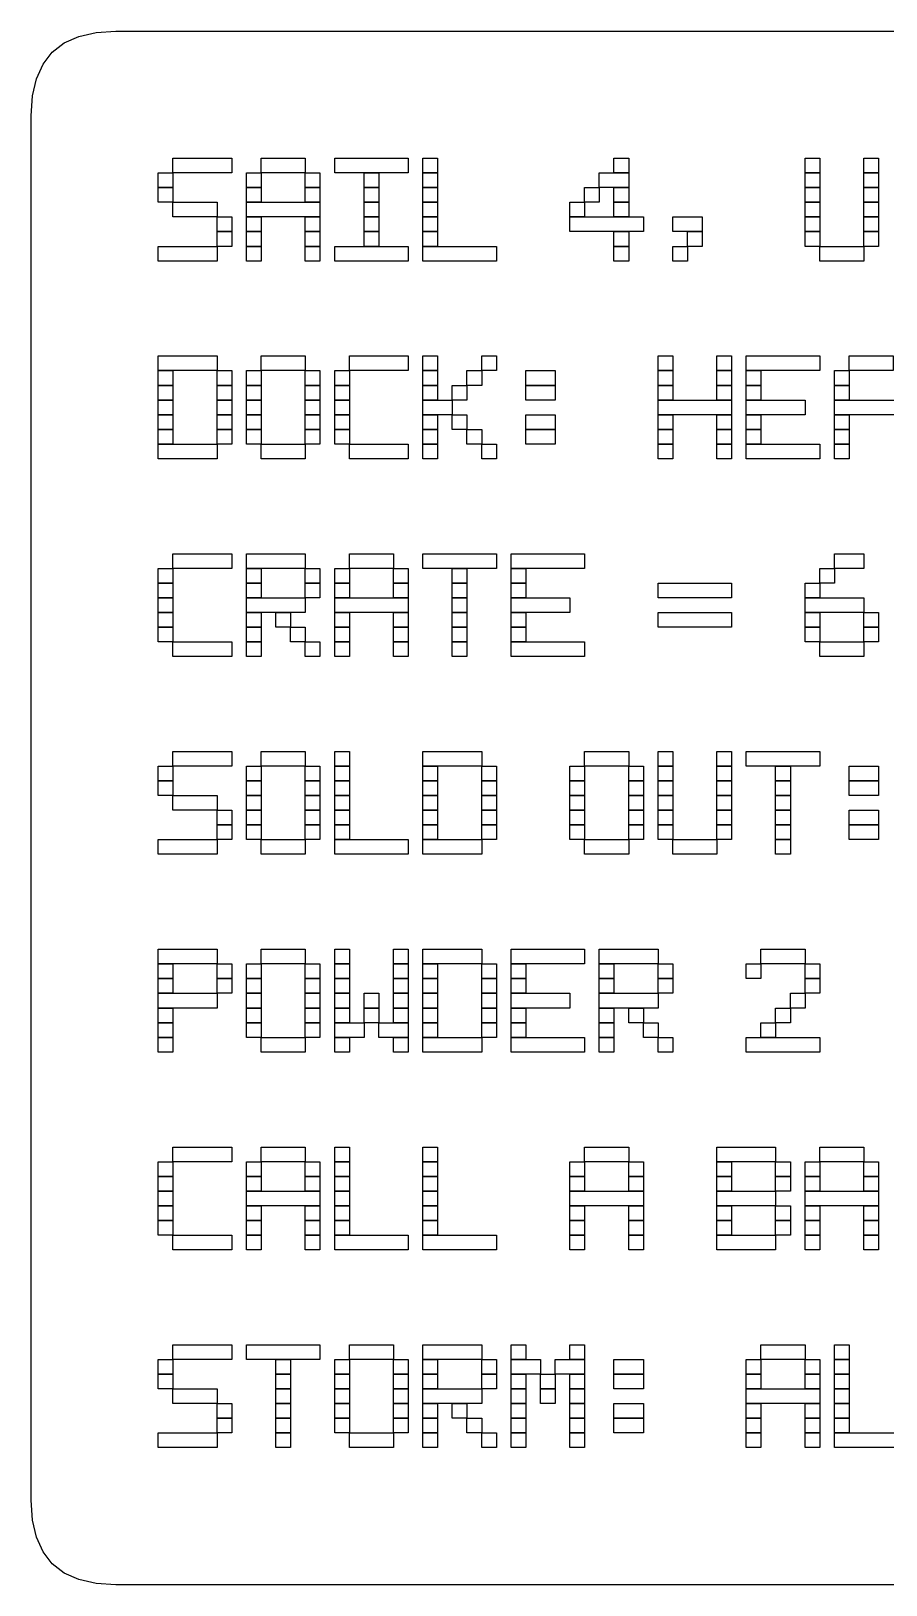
# Model space of a CAD drawing. Extents: x 4 to 296, y 4 to 580.
# Drawn here: x 65.8 to 96.1, y 4 to 59 of the extents above; entities that cross this region are included whole.
import ezdxf

# ---------------------------------------------------------------- set-up
doc = ezdxf.new("R2010")
doc.units = 0
doc.layers.add('CUT', color=1, linetype='CONTINUOUS')
doc.layers.add('RASTER', color=7, linetype='CONTINUOUS')

msp = doc.modelspace()

# ---------------------------------------------------------------- linework, layer by layer
at = {"layer": 'CUT'}
msp.add_lwpolyline([(142.04, 4), (68.84, 4), (68.137, 4.047), (67.528, 4.188), (67.012, 4.422), (66.59, 4.75), (66.262, 5.172), (66.028, 5.688), (65.887, 6.297), (65.84, 7), (65.84, 56), (65.887, 56.703), (66.028, 57.313), (66.262, 57.828), (66.59, 58.25), (67.012, 58.578), (67.528, 58.813), (68.137, 58.953), (68.84, 59), (142.04, 59)], dxfattribs=at)
at = {"layer": 'RASTER'}
for points in [[(70.86, 54.5), (72.94, 54.5), (72.94, 53.98), (70.86, 53.98)], [(73.98, 54.5), (75.54, 54.5), (75.54, 53.98), (73.98, 53.98)], [(76.58, 54.5), (79.18, 54.5), (79.18, 53.98), (76.58, 53.98)], [(79.7, 54.5), (80.22, 54.5), (80.22, 53.98), (79.7, 53.98)], [(86.46, 54.5), (86.98, 54.5), (86.98, 53.98), (86.46, 53.98)], [(93.22, 54.5), (93.74, 54.5), (93.74, 53.98), (93.22, 53.98)], [(95.3, 54.5), (95.82, 54.5), (95.82, 53.98), (95.3, 53.98)], [(70.34, 53.98), (70.86, 53.98), (70.86, 53.46), (70.34, 53.46)], [(73.46, 53.98), (73.98, 53.98), (73.98, 53.46), (73.46, 53.46)], [(75.54, 53.98), (76.06, 53.98), (76.06, 53.46), (75.54, 53.46)], [(77.62, 53.98), (78.14, 53.98), (78.14, 53.46), (77.62, 53.46)], [(79.7, 53.98), (80.22, 53.98), (80.22, 53.46), (79.7, 53.46)], [(85.94, 53.98), (86.98, 53.98), (86.98, 53.46), (85.94, 53.46)], [(93.22, 53.98), (93.74, 53.98), (93.74, 53.46), (93.22, 53.46)], [(95.3, 53.98), (95.82, 53.98), (95.82, 53.46), (95.3, 53.46)], [(70.34, 53.46), (70.86, 53.46), (70.86, 52.94), (70.34, 52.94)], [(73.46, 53.46), (73.98, 53.46), (73.98, 52.94), (73.46, 52.94)], [(75.54, 53.46), (76.06, 53.46), (76.06, 52.94), (75.54, 52.94)], [(77.62, 53.46), (78.14, 53.46), (78.14, 52.94), (77.62, 52.94)], [(79.7, 53.46), (80.22, 53.46), (80.22, 52.94), (79.7, 52.94)], [(85.42, 53.46), (85.94, 53.46), (85.94, 52.94), (85.42, 52.94)], [(86.46, 53.46), (86.98, 53.46), (86.98, 52.94), (86.46, 52.94)], [(93.22, 53.46), (93.74, 53.46), (93.74, 52.94), (93.22, 52.94)], [(95.3, 53.46), (95.82, 53.46), (95.82, 52.94), (95.3, 52.94)], [(70.86, 52.94), (72.42, 52.94), (72.42, 52.42), (70.86, 52.42)], [(73.46, 52.94), (76.06, 52.94), (76.06, 52.42), (73.46, 52.42)], [(77.62, 52.94), (78.14, 52.94), (78.14, 52.42), (77.62, 52.42)], [(79.7, 52.94), (80.22, 52.94), (80.22, 52.42), (79.7, 52.42)], [(84.9, 52.94), (85.42, 52.94), (85.42, 52.42), (84.9, 52.42)], [(86.46, 52.94), (86.98, 52.94), (86.98, 52.42), (86.46, 52.42)], [(93.22, 52.94), (93.74, 52.94), (93.74, 52.42), (93.22, 52.42)], [(95.3, 52.94), (95.82, 52.94), (95.82, 52.42), (95.3, 52.42)], [(72.42, 52.42), (72.94, 52.42), (72.94, 51.9), (72.42, 51.9)], [(73.46, 52.42), (73.98, 52.42), (73.98, 51.9), (73.46, 51.9)], [(75.54, 52.42), (76.06, 52.42), (76.06, 51.9), (75.54, 51.9)], [(77.62, 52.42), (78.14, 52.42), (78.14, 51.9), (77.62, 51.9)], [(79.7, 52.42), (80.22, 52.42), (80.22, 51.9), (79.7, 51.9)], [(84.9, 52.42), (87.5, 52.42), (87.5, 51.9), (84.9, 51.9)], [(88.54, 52.42), (89.58, 52.42), (89.58, 51.9), (88.54, 51.9)], [(93.22, 52.42), (93.74, 52.42), (93.74, 51.9), (93.22, 51.9)], [(95.3, 52.42), (95.82, 52.42), (95.82, 51.9), (95.3, 51.9)], [(72.42, 51.9), (72.94, 51.9), (72.94, 51.38), (72.42, 51.38)], [(73.46, 51.9), (73.98, 51.9), (73.98, 51.38), (73.46, 51.38)], [(75.54, 51.9), (76.06, 51.9), (76.06, 51.38), (75.54, 51.38)], [(77.62, 51.9), (78.14, 51.9), (78.14, 51.38), (77.62, 51.38)], [(79.7, 51.9), (80.22, 51.9), (80.22, 51.38), (79.7, 51.38)], [(86.46, 51.9), (86.98, 51.9), (86.98, 51.38), (86.46, 51.38)], [(89.06, 51.9), (89.58, 51.9), (89.58, 51.38), (89.06, 51.38)], [(93.22, 51.9), (93.74, 51.9), (93.74, 51.38), (93.22, 51.38)], [(95.3, 51.9), (95.82, 51.9), (95.82, 51.38), (95.3, 51.38)], [(70.34, 51.38), (72.42, 51.38), (72.42, 50.86), (70.34, 50.86)], [(73.46, 51.38), (73.98, 51.38), (73.98, 50.86), (73.46, 50.86)], [(75.54, 51.38), (76.06, 51.38), (76.06, 50.86), (75.54, 50.86)], [(76.58, 51.38), (79.18, 51.38), (79.18, 50.86), (76.58, 50.86)], [(79.7, 51.38), (82.3, 51.38), (82.3, 50.86), (79.7, 50.86)], [(86.46, 51.38), (86.98, 51.38), (86.98, 50.86), (86.46, 50.86)], [(88.54, 51.38), (89.06, 51.38), (89.06, 50.86), (88.54, 50.86)], [(93.74, 51.38), (95.3, 51.38), (95.3, 50.86), (93.74, 50.86)], [(70.34, 47.5), (72.42, 47.5), (72.42, 46.98), (70.34, 46.98)], [(73.98, 47.5), (75.54, 47.5), (75.54, 46.98), (73.98, 46.98)], [(77.1, 47.5), (79.18, 47.5), (79.18, 46.98), (77.1, 46.98)], [(79.7, 47.5), (80.22, 47.5), (80.22, 46.98), (79.7, 46.98)], [(81.78, 47.5), (82.3, 47.5), (82.3, 46.98), (81.78, 46.98)], [(88.02, 47.5), (88.54, 47.5), (88.54, 46.98), (88.02, 46.98)], [(90.1, 47.5), (90.62, 47.5), (90.62, 46.98), (90.1, 46.98)], [(91.14, 47.5), (93.74, 47.5), (93.74, 46.98), (91.14, 46.98)], [(94.78, 47.5), (96.34, 47.5), (96.34, 46.98), (94.78, 46.98)], [(70.34, 46.98), (70.86, 46.98), (70.86, 46.46), (70.34, 46.46)], [(72.42, 46.98), (72.94, 46.98), (72.94, 46.46), (72.42, 46.46)], [(73.46, 46.98), (73.98, 46.98), (73.98, 46.46), (73.46, 46.46)], [(75.54, 46.98), (76.06, 46.98), (76.06, 46.46), (75.54, 46.46)], [(76.58, 46.98), (77.1, 46.98), (77.1, 46.46), (76.58, 46.46)], [(79.7, 46.98), (80.22, 46.98), (80.22, 46.46), (79.7, 46.46)], [(81.26, 46.98), (81.78, 46.98), (81.78, 46.46), (81.26, 46.46)], [(83.34, 46.98), (84.38, 46.98), (84.38, 46.46), (83.34, 46.46)], [(88.02, 46.98), (88.54, 46.98), (88.54, 46.46), (88.02, 46.46)], [(90.1, 46.98), (90.62, 46.98), (90.62, 46.46), (90.1, 46.46)], [(91.14, 46.98), (91.66, 46.98), (91.66, 46.46), (91.14, 46.46)], [(94.26, 46.98), (94.78, 46.98), (94.78, 46.46), (94.26, 46.46)], [(70.34, 46.46), (70.86, 46.46), (70.86, 45.94), (70.34, 45.94)], [(72.42, 46.46), (72.94, 46.46), (72.94, 45.94), (72.42, 45.94)], [(73.46, 46.46), (73.98, 46.46), (73.98, 45.94), (73.46, 45.94)], [(75.54, 46.46), (76.06, 46.46), (76.06, 45.94), (75.54, 45.94)], [(76.58, 46.46), (77.1, 46.46), (77.1, 45.94), (76.58, 45.94)], [(79.7, 46.46), (80.22, 46.46), (80.22, 45.94), (79.7, 45.94)], [(80.74, 46.46), (81.26, 46.46), (81.26, 45.94), (80.74, 45.94)], [(83.34, 46.46), (84.38, 46.46), (84.38, 45.94), (83.34, 45.94)], [(88.02, 46.46), (88.54, 46.46), (88.54, 45.94), (88.02, 45.94)], [(90.1, 46.46), (90.62, 46.46), (90.62, 45.94), (90.1, 45.94)], [(91.14, 46.46), (91.66, 46.46), (91.66, 45.94), (91.14, 45.94)], [(94.26, 46.46), (94.78, 46.46), (94.78, 45.94), (94.26, 45.94)], [(70.34, 45.94), (70.86, 45.94), (70.86, 45.42), (70.34, 45.42)], [(72.42, 45.94), (72.94, 45.94), (72.94, 45.42), (72.42, 45.42)], [(73.46, 45.94), (73.98, 45.94), (73.98, 45.42), (73.46, 45.42)], [(75.54, 45.94), (76.06, 45.94), (76.06, 45.42), (75.54, 45.42)], [(76.58, 45.94), (77.1, 45.94), (77.1, 45.42), (76.58, 45.42)], [(79.7, 45.94), (80.74, 45.94), (80.74, 45.42), (79.7, 45.42)], [(88.02, 45.94), (90.62, 45.94), (90.62, 45.42), (88.02, 45.42)], [(91.14, 45.94), (93.22, 45.94), (93.22, 45.42), (91.14, 45.42)], [(94.26, 45.94), (96.86, 45.94), (96.86, 45.42), (94.26, 45.42)], [(70.34, 45.42), (70.86, 45.42), (70.86, 44.9), (70.34, 44.9)], [(72.42, 45.42), (72.94, 45.42), (72.94, 44.9), (72.42, 44.9)], [(73.46, 45.42), (73.98, 45.42), (73.98, 44.9), (73.46, 44.9)], [(75.54, 45.42), (76.06, 45.42), (76.06, 44.9), (75.54, 44.9)], [(76.58, 45.42), (77.1, 45.42), (77.1, 44.9), (76.58, 44.9)], [(79.7, 45.42), (80.22, 45.42), (80.22, 44.9), (79.7, 44.9)], [(80.74, 45.42), (81.26, 45.42), (81.26, 44.9), (80.74, 44.9)], [(83.34, 45.42), (84.38, 45.42), (84.38, 44.9), (83.34, 44.9)], [(88.02, 45.42), (88.54, 45.42), (88.54, 44.9), (88.02, 44.9)], [(90.1, 45.42), (90.62, 45.42), (90.62, 44.9), (90.1, 44.9)], [(91.14, 45.42), (91.66, 45.42), (91.66, 44.9), (91.14, 44.9)], [(94.26, 45.42), (94.78, 45.42), (94.78, 44.9), (94.26, 44.9)], [(70.34, 44.9), (70.86, 44.9), (70.86, 44.38), (70.34, 44.38)], [(72.42, 44.9), (72.94, 44.9), (72.94, 44.38), (72.42, 44.38)], [(73.46, 44.9), (73.98, 44.9), (73.98, 44.38), (73.46, 44.38)], [(75.54, 44.9), (76.06, 44.9), (76.06, 44.38), (75.54, 44.38)], [(76.58, 44.9), (77.1, 44.9), (77.1, 44.38), (76.58, 44.38)], [(79.7, 44.9), (80.22, 44.9), (80.22, 44.38), (79.7, 44.38)], [(81.26, 44.9), (81.78, 44.9), (81.78, 44.38), (81.26, 44.38)], [(83.34, 44.9), (84.38, 44.9), (84.38, 44.38), (83.34, 44.38)], [(88.02, 44.9), (88.54, 44.9), (88.54, 44.38), (88.02, 44.38)], [(90.1, 44.9), (90.62, 44.9), (90.62, 44.38), (90.1, 44.38)], [(91.14, 44.9), (91.66, 44.9), (91.66, 44.38), (91.14, 44.38)], [(94.26, 44.9), (94.78, 44.9), (94.78, 44.38), (94.26, 44.38)], [(70.34, 44.38), (72.42, 44.38), (72.42, 43.86), (70.34, 43.86)], [(73.98, 44.38), (75.54, 44.38), (75.54, 43.86), (73.98, 43.86)], [(77.1, 44.38), (79.18, 44.38), (79.18, 43.86), (77.1, 43.86)], [(79.7, 44.38), (80.22, 44.38), (80.22, 43.86), (79.7, 43.86)], [(81.78, 44.38), (82.3, 44.38), (82.3, 43.86), (81.78, 43.86)], [(88.02, 44.38), (88.54, 44.38), (88.54, 43.86), (88.02, 43.86)], [(90.1, 44.38), (90.62, 44.38), (90.62, 43.86), (90.1, 43.86)], [(91.14, 44.38), (93.74, 44.38), (93.74, 43.86), (91.14, 43.86)], [(94.26, 44.38), (94.78, 44.38), (94.78, 43.86), (94.26, 43.86)], [(70.86, 40.5), (72.94, 40.5), (72.94, 39.98), (70.86, 39.98)], [(73.46, 40.5), (75.54, 40.5), (75.54, 39.98), (73.46, 39.98)], [(77.1, 40.5), (78.66, 40.5), (78.66, 39.98), (77.1, 39.98)], [(79.7, 40.5), (82.3, 40.5), (82.3, 39.98), (79.7, 39.98)], [(82.82, 40.5), (85.42, 40.5), (85.42, 39.98), (82.82, 39.98)], [(94.26, 40.5), (95.3, 40.5), (95.3, 39.98), (94.26, 39.98)], [(70.34, 39.98), (70.86, 39.98), (70.86, 39.46), (70.34, 39.46)], [(73.46, 39.98), (73.98, 39.98), (73.98, 39.46), (73.46, 39.46)], [(75.54, 39.98), (76.06, 39.98), (76.06, 39.46), (75.54, 39.46)], [(76.58, 39.98), (77.1, 39.98), (77.1, 39.46), (76.58, 39.46)], [(78.66, 39.98), (79.18, 39.98), (79.18, 39.46), (78.66, 39.46)], [(80.74, 39.98), (81.26, 39.98), (81.26, 39.46), (80.74, 39.46)], [(82.82, 39.98), (83.34, 39.98), (83.34, 39.46), (82.82, 39.46)], [(93.74, 39.98), (94.26, 39.98), (94.26, 39.46), (93.74, 39.46)], [(70.34, 39.46), (70.86, 39.46), (70.86, 38.94), (70.34, 38.94)], [(73.46, 39.46), (73.98, 39.46), (73.98, 38.94), (73.46, 38.94)], [(75.54, 39.46), (76.06, 39.46), (76.06, 38.94), (75.54, 38.94)], [(76.58, 39.46), (77.1, 39.46), (77.1, 38.94), (76.58, 38.94)], [(78.66, 39.46), (79.18, 39.46), (79.18, 38.94), (78.66, 38.94)], [(80.74, 39.46), (81.26, 39.46), (81.26, 38.94), (80.74, 38.94)], [(82.82, 39.46), (83.34, 39.46), (83.34, 38.94), (82.82, 38.94)], [(88.02, 39.46), (90.62, 39.46), (90.62, 38.94), (88.02, 38.94)], [(93.22, 39.46), (93.74, 39.46), (93.74, 38.94), (93.22, 38.94)], [(70.34, 38.94), (70.86, 38.94), (70.86, 38.42), (70.34, 38.42)], [(73.46, 38.94), (75.54, 38.94), (75.54, 38.42), (73.46, 38.42)], [(76.58, 38.94), (79.18, 38.94), (79.18, 38.42), (76.58, 38.42)], [(80.74, 38.94), (81.26, 38.94), (81.26, 38.42), (80.74, 38.42)], [(82.82, 38.94), (84.9, 38.94), (84.9, 38.42), (82.82, 38.42)], [(93.22, 38.94), (95.3, 38.94), (95.3, 38.42), (93.22, 38.42)], [(70.34, 38.42), (70.86, 38.42), (70.86, 37.9), (70.34, 37.9)], [(73.46, 38.42), (73.98, 38.42), (73.98, 37.9), (73.46, 37.9)], [(74.5, 38.42), (75.02, 38.42), (75.02, 37.9), (74.5, 37.9)], [(76.58, 38.42), (77.1, 38.42), (77.1, 37.9), (76.58, 37.9)], [(78.66, 38.42), (79.18, 38.42), (79.18, 37.9), (78.66, 37.9)], [(80.74, 38.42), (81.26, 38.42), (81.26, 37.9), (80.74, 37.9)], [(82.82, 38.42), (83.34, 38.42), (83.34, 37.9), (82.82, 37.9)], [(88.02, 38.42), (90.62, 38.42), (90.62, 37.9), (88.02, 37.9)], [(93.22, 38.42), (93.74, 38.42), (93.74, 37.9), (93.22, 37.9)], [(95.3, 38.42), (95.82, 38.42), (95.82, 37.9), (95.3, 37.9)], [(70.34, 37.9), (70.86, 37.9), (70.86, 37.38), (70.34, 37.38)], [(73.46, 37.9), (73.98, 37.9), (73.98, 37.38), (73.46, 37.38)], [(75.02, 37.9), (75.54, 37.9), (75.54, 37.38), (75.02, 37.38)], [(76.58, 37.9), (77.1, 37.9), (77.1, 37.38), (76.58, 37.38)], [(78.66, 37.9), (79.18, 37.9), (79.18, 37.38), (78.66, 37.38)], [(80.74, 37.9), (81.26, 37.9), (81.26, 37.38), (80.74, 37.38)], [(82.82, 37.9), (83.34, 37.9), (83.34, 37.38), (82.82, 37.38)], [(93.22, 37.9), (93.74, 37.9), (93.74, 37.38), (93.22, 37.38)], [(95.3, 37.9), (95.82, 37.9), (95.82, 37.38), (95.3, 37.38)], [(70.86, 37.38), (72.94, 37.38), (72.94, 36.86), (70.86, 36.86)], [(73.46, 37.38), (73.98, 37.38), (73.98, 36.86), (73.46, 36.86)], [(75.54, 37.38), (76.06, 37.38), (76.06, 36.86), (75.54, 36.86)], [(76.58, 37.38), (77.1, 37.38), (77.1, 36.86), (76.58, 36.86)], [(78.66, 37.38), (79.18, 37.38), (79.18, 36.86), (78.66, 36.86)], [(80.74, 37.38), (81.26, 37.38), (81.26, 36.86), (80.74, 36.86)], [(82.82, 37.38), (85.42, 37.38), (85.42, 36.86), (82.82, 36.86)], [(93.74, 37.38), (95.3, 37.38), (95.3, 36.86), (93.74, 36.86)], [(70.86, 33.5), (72.94, 33.5), (72.94, 32.98), (70.86, 32.98)], [(73.98, 33.5), (75.54, 33.5), (75.54, 32.98), (73.98, 32.98)], [(76.58, 33.5), (77.1, 33.5), (77.1, 32.98), (76.58, 32.98)], [(79.7, 33.5), (81.78, 33.5), (81.78, 32.98), (79.7, 32.98)], [(85.42, 33.5), (86.98, 33.5), (86.98, 32.98), (85.42, 32.98)], [(88.02, 33.5), (88.54, 33.5), (88.54, 32.98), (88.02, 32.98)], [(90.1, 33.5), (90.62, 33.5), (90.62, 32.98), (90.1, 32.98)], [(91.14, 33.5), (93.74, 33.5), (93.74, 32.98), (91.14, 32.98)], [(70.34, 32.98), (70.86, 32.98), (70.86, 32.46), (70.34, 32.46)], [(70.34, 32.46), (70.86, 32.46), (70.86, 31.94), (70.34, 31.94)], [(73.46, 32.98), (73.98, 32.98), (73.98, 32.46), (73.46, 32.46)], [(73.46, 32.46), (73.98, 32.46), (73.98, 31.94), (73.46, 31.94)], [(75.54, 32.98), (76.06, 32.98), (76.06, 32.46), (75.54, 32.46)], [(75.54, 32.46), (76.06, 32.46), (76.06, 31.94), (75.54, 31.94)], [(76.58, 32.98), (77.1, 32.98), (77.1, 32.46), (76.58, 32.46)], [(76.58, 32.46), (77.1, 32.46), (77.1, 31.94), (76.58, 31.94)], [(79.7, 32.98), (80.22, 32.98), (80.22, 32.46), (79.7, 32.46)], [(79.7, 32.46), (80.22, 32.46), (80.22, 31.94), (79.7, 31.94)], [(81.78, 32.98), (82.3, 32.98), (82.3, 32.46), (81.78, 32.46)], [(81.78, 32.46), (82.3, 32.46), (82.3, 31.94), (81.78, 31.94)], [(84.9, 32.98), (85.42, 32.98), (85.42, 32.46), (84.9, 32.46)], [(84.9, 32.46), (85.42, 32.46), (85.42, 31.94), (84.9, 31.94)], [(86.98, 32.98), (87.5, 32.98), (87.5, 32.46), (86.98, 32.46)], [(86.98, 32.46), (87.5, 32.46), (87.5, 31.94), (86.98, 31.94)], [(88.02, 32.98), (88.54, 32.98), (88.54, 32.46), (88.02, 32.46)], [(88.02, 32.46), (88.54, 32.46), (88.54, 31.94), (88.02, 31.94)], [(90.1, 32.98), (90.62, 32.98), (90.62, 32.46), (90.1, 32.46)], [(90.1, 32.46), (90.62, 32.46), (90.62, 31.94), (90.1, 31.94)], [(92.18, 32.98), (92.7, 32.98), (92.7, 32.46), (92.18, 32.46)], [(92.18, 32.46), (92.7, 32.46), (92.7, 31.94), (92.18, 31.94)], [(94.78, 32.98), (95.82, 32.98), (95.82, 32.46), (94.78, 32.46)], [(94.78, 32.46), (95.82, 32.46), (95.82, 31.94), (94.78, 31.94)], [(70.86, 31.94), (72.42, 31.94), (72.42, 31.42), (70.86, 31.42)], [(73.46, 31.94), (73.98, 31.94), (73.98, 31.42), (73.46, 31.42)], [(75.54, 31.94), (76.06, 31.94), (76.06, 31.42), (75.54, 31.42)], [(76.58, 31.94), (77.1, 31.94), (77.1, 31.42), (76.58, 31.42)], [(79.7, 31.94), (80.22, 31.94), (80.22, 31.42), (79.7, 31.42)], [(81.78, 31.94), (82.3, 31.94), (82.3, 31.42), (81.78, 31.42)], [(84.9, 31.94), (85.42, 31.94), (85.42, 31.42), (84.9, 31.42)], [(86.98, 31.94), (87.5, 31.94), (87.5, 31.42), (86.98, 31.42)], [(88.02, 31.94), (88.54, 31.94), (88.54, 31.42), (88.02, 31.42)], [(90.1, 31.94), (90.62, 31.94), (90.62, 31.42), (90.1, 31.42)], [(92.18, 31.94), (92.7, 31.94), (92.7, 31.42), (92.18, 31.42)], [(72.42, 31.42), (72.94, 31.42), (72.94, 30.9), (72.42, 30.9)], [(73.46, 31.42), (73.98, 31.42), (73.98, 30.9), (73.46, 30.9)], [(75.54, 31.42), (76.06, 31.42), (76.06, 30.9), (75.54, 30.9)], [(76.58, 31.42), (77.1, 31.42), (77.1, 30.9), (76.58, 30.9)], [(79.7, 31.42), (80.22, 31.42), (80.22, 30.9), (79.7, 30.9)], [(81.78, 31.42), (82.3, 31.42), (82.3, 30.9), (81.78, 30.9)], [(84.9, 31.42), (85.42, 31.42), (85.42, 30.9), (84.9, 30.9)], [(86.98, 31.42), (87.5, 31.42), (87.5, 30.9), (86.98, 30.9)], [(88.02, 31.42), (88.54, 31.42), (88.54, 30.9), (88.02, 30.9)], [(90.1, 31.42), (90.62, 31.42), (90.62, 30.9), (90.1, 30.9)], [(92.18, 31.42), (92.7, 31.42), (92.7, 30.9), (92.18, 30.9)], [(94.78, 31.42), (95.82, 31.42), (95.82, 30.9), (94.78, 30.9)], [(72.42, 30.9), (72.94, 30.9), (72.94, 30.38), (72.42, 30.38)], [(73.46, 30.9), (73.98, 30.9), (73.98, 30.38), (73.46, 30.38)], [(75.54, 30.9), (76.06, 30.9), (76.06, 30.38), (75.54, 30.38)], [(76.58, 30.9), (77.1, 30.9), (77.1, 30.38), (76.58, 30.38)], [(79.7, 30.9), (80.22, 30.9), (80.22, 30.38), (79.7, 30.38)], [(81.78, 30.9), (82.3, 30.9), (82.3, 30.38), (81.78, 30.38)], [(84.9, 30.9), (85.42, 30.9), (85.42, 30.38), (84.9, 30.38)], [(86.98, 30.9), (87.5, 30.9), (87.5, 30.38), (86.98, 30.38)], [(88.02, 30.9), (88.54, 30.9), (88.54, 30.38), (88.02, 30.38)], [(90.1, 30.9), (90.62, 30.9), (90.62, 30.38), (90.1, 30.38)], [(92.18, 30.9), (92.7, 30.9), (92.7, 30.38), (92.18, 30.38)], [(94.78, 30.9), (95.82, 30.9), (95.82, 30.38), (94.78, 30.38)], [(70.34, 30.38), (72.42, 30.38), (72.42, 29.86), (70.34, 29.86)], [(73.98, 30.38), (75.54, 30.38), (75.54, 29.86), (73.98, 29.86)], [(76.58, 30.38), (79.18, 30.38), (79.18, 29.86), (76.58, 29.86)], [(79.7, 30.38), (81.78, 30.38), (81.78, 29.86), (79.7, 29.86)], [(85.42, 30.38), (86.98, 30.38), (86.98, 29.86), (85.42, 29.86)], [(88.54, 30.38), (90.1, 30.38), (90.1, 29.86), (88.54, 29.86)], [(92.18, 30.38), (92.7, 30.38), (92.7, 29.86), (92.18, 29.86)], [(70.34, 26.5), (72.42, 26.5), (72.42, 25.98), (70.34, 25.98)], [(73.98, 26.5), (75.54, 26.5), (75.54, 25.98), (73.98, 25.98)], [(76.58, 26.5), (77.1, 26.5), (77.1, 25.98), (76.58, 25.98)], [(78.66, 26.5), (79.18, 26.5), (79.18, 25.98), (78.66, 25.98)], [(79.7, 26.5), (81.78, 26.5), (81.78, 25.98), (79.7, 25.98)], [(82.82, 26.5), (85.42, 26.5), (85.42, 25.98), (82.82, 25.98)], [(85.94, 26.5), (88.02, 26.5), (88.02, 25.98), (85.94, 25.98)], [(91.66, 26.5), (93.22, 26.5), (93.22, 25.98), (91.66, 25.98)], [(70.34, 25.98), (70.86, 25.98), (70.86, 25.46), (70.34, 25.46)], [(72.42, 25.98), (72.94, 25.98), (72.94, 25.46), (72.42, 25.46)], [(73.46, 25.98), (73.98, 25.98), (73.98, 25.46), (73.46, 25.46)], [(75.54, 25.98), (76.06, 25.98), (76.06, 25.46), (75.54, 25.46)], [(76.58, 25.98), (77.1, 25.98), (77.1, 25.46), (76.58, 25.46)], [(78.66, 25.98), (79.18, 25.98), (79.18, 25.46), (78.66, 25.46)], [(79.7, 25.98), (80.22, 25.98), (80.22, 25.46), (79.7, 25.46)], [(81.78, 25.98), (82.3, 25.98), (82.3, 25.46), (81.78, 25.46)], [(82.82, 25.98), (83.34, 25.98), (83.34, 25.46), (82.82, 25.46)], [(85.94, 25.98), (86.46, 25.98), (86.46, 25.46), (85.94, 25.46)], [(88.02, 25.98), (88.54, 25.98), (88.54, 25.46), (88.02, 25.46)], [(91.14, 25.98), (91.66, 25.98), (91.66, 25.46), (91.14, 25.46)], [(93.22, 25.98), (93.74, 25.98), (93.74, 25.46), (93.22, 25.46)], [(70.34, 25.46), (70.86, 25.46), (70.86, 24.94), (70.34, 24.94)], [(72.42, 25.46), (72.94, 25.46), (72.94, 24.94), (72.42, 24.94)], [(73.46, 25.46), (73.98, 25.46), (73.98, 24.94), (73.46, 24.94)], [(75.54, 25.46), (76.06, 25.46), (76.06, 24.94), (75.54, 24.94)], [(76.58, 25.46), (77.1, 25.46), (77.1, 24.94), (76.58, 24.94)], [(78.66, 25.46), (79.18, 25.46), (79.18, 24.94), (78.66, 24.94)], [(79.7, 25.46), (80.22, 25.46), (80.22, 24.94), (79.7, 24.94)], [(81.78, 25.46), (82.3, 25.46), (82.3, 24.94), (81.78, 24.94)], [(82.82, 25.46), (83.34, 25.46), (83.34, 24.94), (82.82, 24.94)], [(85.94, 25.46), (86.46, 25.46), (86.46, 24.94), (85.94, 24.94)], [(88.02, 25.46), (88.54, 25.46), (88.54, 24.94), (88.02, 24.94)], [(93.22, 25.46), (93.74, 25.46), (93.74, 24.94), (93.22, 24.94)], [(70.34, 24.94), (72.42, 24.94), (72.42, 24.42), (70.34, 24.42)], [(73.46, 24.94), (73.98, 24.94), (73.98, 24.42), (73.46, 24.42)], [(75.54, 24.94), (76.06, 24.94), (76.06, 24.42), (75.54, 24.42)], [(76.58, 24.94), (77.1, 24.94), (77.1, 24.42), (76.58, 24.42)], [(77.62, 24.94), (78.14, 24.94), (78.14, 24.42), (77.62, 24.42)], [(78.66, 24.94), (79.18, 24.94), (79.18, 24.42), (78.66, 24.42)], [(79.7, 24.94), (80.22, 24.94), (80.22, 24.42), (79.7, 24.42)], [(81.78, 24.94), (82.3, 24.94), (82.3, 24.42), (81.78, 24.42)], [(82.82, 24.94), (84.9, 24.94), (84.9, 24.42), (82.82, 24.42)], [(85.94, 24.94), (88.02, 24.94), (88.02, 24.42), (85.94, 24.42)], [(92.7, 24.94), (93.22, 24.94), (93.22, 24.42), (92.7, 24.42)], [(70.34, 24.42), (70.86, 24.42), (70.86, 23.9), (70.34, 23.9)], [(73.46, 24.42), (73.98, 24.42), (73.98, 23.9), (73.46, 23.9)], [(75.54, 24.42), (76.06, 24.42), (76.06, 23.9), (75.54, 23.9)], [(76.58, 24.42), (77.1, 24.42), (77.1, 23.9), (76.58, 23.9)], [(77.62, 24.42), (78.14, 24.42), (78.14, 23.9), (77.62, 23.9)], [(78.66, 24.42), (79.18, 24.42), (79.18, 23.9), (78.66, 23.9)], [(79.7, 24.42), (80.22, 24.42), (80.22, 23.9), (79.7, 23.9)], [(81.78, 24.42), (82.3, 24.42), (82.3, 23.9), (81.78, 23.9)], [(82.82, 24.42), (83.34, 24.42), (83.34, 23.9), (82.82, 23.9)], [(85.94, 24.42), (86.46, 24.42), (86.46, 23.9), (85.94, 23.9)], [(86.98, 24.42), (87.5, 24.42), (87.5, 23.9), (86.98, 23.9)], [(92.18, 24.42), (92.7, 24.42), (92.7, 23.9), (92.18, 23.9)], [(70.34, 23.9), (70.86, 23.9), (70.86, 23.38), (70.34, 23.38)], [(73.46, 23.9), (73.98, 23.9), (73.98, 23.38), (73.46, 23.38)], [(75.54, 23.9), (76.06, 23.9), (76.06, 23.38), (75.54, 23.38)], [(76.58, 23.9), (77.62, 23.9), (77.62, 23.38), (76.58, 23.38)], [(78.14, 23.9), (79.18, 23.9), (79.18, 23.38), (78.14, 23.38)], [(79.7, 23.9), (80.22, 23.9), (80.22, 23.38), (79.7, 23.38)], [(81.78, 23.9), (82.3, 23.9), (82.3, 23.38), (81.78, 23.38)], [(82.82, 23.9), (83.34, 23.9), (83.34, 23.38), (82.82, 23.38)], [(85.94, 23.9), (86.46, 23.9), (86.46, 23.38), (85.94, 23.38)], [(87.5, 23.9), (88.02, 23.9), (88.02, 23.38), (87.5, 23.38)], [(91.66, 23.9), (92.18, 23.9), (92.18, 23.38), (91.66, 23.38)], [(70.34, 23.38), (70.86, 23.38), (70.86, 22.86), (70.34, 22.86)], [(73.98, 23.38), (75.54, 23.38), (75.54, 22.86), (73.98, 22.86)], [(76.58, 23.38), (77.1, 23.38), (77.1, 22.86), (76.58, 22.86)], [(78.66, 23.38), (79.18, 23.38), (79.18, 22.86), (78.66, 22.86)], [(79.7, 23.38), (81.78, 23.38), (81.78, 22.86), (79.7, 22.86)], [(82.82, 23.38), (85.42, 23.38), (85.42, 22.86), (82.82, 22.86)], [(85.94, 23.38), (86.46, 23.38), (86.46, 22.86), (85.94, 22.86)], [(88.02, 23.38), (88.54, 23.38), (88.54, 22.86), (88.02, 22.86)], [(91.14, 23.38), (93.74, 23.38), (93.74, 22.86), (91.14, 22.86)], [(70.86, 19.5), (72.94, 19.5), (72.94, 18.98), (70.86, 18.98)], [(73.98, 19.5), (75.54, 19.5), (75.54, 18.98), (73.98, 18.98)], [(76.58, 19.5), (77.1, 19.5), (77.1, 18.98), (76.58, 18.98)], [(79.7, 19.5), (80.22, 19.5), (80.22, 18.98), (79.7, 18.98)], [(85.42, 19.5), (86.98, 19.5), (86.98, 18.98), (85.42, 18.98)], [(90.1, 19.5), (92.18, 19.5), (92.18, 18.98), (90.1, 18.98)], [(93.74, 19.5), (95.3, 19.5), (95.3, 18.98), (93.74, 18.98)], [(70.34, 18.98), (70.86, 18.98), (70.86, 18.46), (70.34, 18.46)], [(73.46, 18.98), (73.98, 18.98), (73.98, 18.46), (73.46, 18.46)], [(75.54, 18.98), (76.06, 18.98), (76.06, 18.46), (75.54, 18.46)], [(76.58, 18.98), (77.1, 18.98), (77.1, 18.46), (76.58, 18.46)], [(79.7, 18.98), (80.22, 18.98), (80.22, 18.46), (79.7, 18.46)], [(84.9, 18.98), (85.42, 18.98), (85.42, 18.46), (84.9, 18.46)], [(86.98, 18.98), (87.5, 18.98), (87.5, 18.46), (86.98, 18.46)], [(90.1, 18.98), (90.62, 18.98), (90.62, 18.46), (90.1, 18.46)], [(92.18, 18.98), (92.7, 18.98), (92.7, 18.46), (92.18, 18.46)], [(93.22, 18.98), (93.74, 18.98), (93.74, 18.46), (93.22, 18.46)], [(95.3, 18.98), (95.82, 18.98), (95.82, 18.46), (95.3, 18.46)], [(70.34, 18.46), (70.86, 18.46), (70.86, 17.94), (70.34, 17.94)], [(73.46, 18.46), (73.98, 18.46), (73.98, 17.94), (73.46, 17.94)], [(75.54, 18.46), (76.06, 18.46), (76.06, 17.94), (75.54, 17.94)], [(76.58, 18.46), (77.1, 18.46), (77.1, 17.94), (76.58, 17.94)], [(79.7, 18.46), (80.22, 18.46), (80.22, 17.94), (79.7, 17.94)], [(84.9, 18.46), (85.42, 18.46), (85.42, 17.94), (84.9, 17.94)], [(86.98, 18.46), (87.5, 18.46), (87.5, 17.94), (86.98, 17.94)], [(90.1, 18.46), (90.62, 18.46), (90.62, 17.94), (90.1, 17.94)], [(92.18, 18.46), (92.7, 18.46), (92.7, 17.94), (92.18, 17.94)], [(93.22, 18.46), (93.74, 18.46), (93.74, 17.94), (93.22, 17.94)], [(95.3, 18.46), (95.82, 18.46), (95.82, 17.94), (95.3, 17.94)], [(70.34, 17.94), (70.86, 17.94), (70.86, 17.42), (70.34, 17.42)], [(73.46, 17.94), (76.06, 17.94), (76.06, 17.42), (73.46, 17.42)], [(76.58, 17.94), (77.1, 17.94), (77.1, 17.42), (76.58, 17.42)], [(79.7, 17.94), (80.22, 17.94), (80.22, 17.42), (79.7, 17.42)], [(84.9, 17.94), (87.5, 17.94), (87.5, 17.42), (84.9, 17.42)], [(90.1, 17.94), (92.18, 17.94), (92.18, 17.42), (90.1, 17.42)], [(93.22, 17.94), (95.82, 17.94), (95.82, 17.42), (93.22, 17.42)], [(70.34, 17.42), (70.86, 17.42), (70.86, 16.9), (70.34, 16.9)], [(73.46, 17.42), (73.98, 17.42), (73.98, 16.9), (73.46, 16.9)], [(75.54, 17.42), (76.06, 17.42), (76.06, 16.9), (75.54, 16.9)], [(76.58, 17.42), (77.1, 17.42), (77.1, 16.9), (76.58, 16.9)], [(79.7, 17.42), (80.22, 17.42), (80.22, 16.9), (79.7, 16.9)], [(84.9, 17.42), (85.42, 17.42), (85.42, 16.9), (84.9, 16.9)], [(86.98, 17.42), (87.5, 17.42), (87.5, 16.9), (86.98, 16.9)], [(90.1, 17.42), (90.62, 17.42), (90.62, 16.9), (90.1, 16.9)], [(92.18, 17.42), (92.7, 17.42), (92.7, 16.9), (92.18, 16.9)], [(93.22, 17.42), (93.74, 17.42), (93.74, 16.9), (93.22, 16.9)], [(95.3, 17.42), (95.82, 17.42), (95.82, 16.9), (95.3, 16.9)], [(70.34, 16.9), (70.86, 16.9), (70.86, 16.38), (70.34, 16.38)], [(73.46, 16.9), (73.98, 16.9), (73.98, 16.38), (73.46, 16.38)], [(75.54, 16.9), (76.06, 16.9), (76.06, 16.38), (75.54, 16.38)], [(76.58, 16.9), (77.1, 16.9), (77.1, 16.38), (76.58, 16.38)], [(79.7, 16.9), (80.22, 16.9), (80.22, 16.38), (79.7, 16.38)], [(84.9, 16.9), (85.42, 16.9), (85.42, 16.38), (84.9, 16.38)], [(86.98, 16.9), (87.5, 16.9), (87.5, 16.38), (86.98, 16.38)], [(90.1, 16.9), (90.62, 16.9), (90.62, 16.38), (90.1, 16.38)], [(92.18, 16.9), (92.7, 16.9), (92.7, 16.38), (92.18, 16.38)], [(93.22, 16.9), (93.74, 16.9), (93.74, 16.38), (93.22, 16.38)], [(95.3, 16.9), (95.82, 16.9), (95.82, 16.38), (95.3, 16.38)], [(70.86, 16.38), (72.94, 16.38), (72.94, 15.86), (70.86, 15.86)], [(73.46, 16.38), (73.98, 16.38), (73.98, 15.86), (73.46, 15.86)], [(75.54, 16.38), (76.06, 16.38), (76.06, 15.86), (75.54, 15.86)], [(76.58, 16.38), (79.18, 16.38), (79.18, 15.86), (76.58, 15.86)], [(79.7, 16.38), (82.3, 16.38), (82.3, 15.86), (79.7, 15.86)], [(84.9, 16.38), (85.42, 16.38), (85.42, 15.86), (84.9, 15.86)], [(86.98, 16.38), (87.5, 16.38), (87.5, 15.86), (86.98, 15.86)], [(90.1, 16.38), (92.18, 16.38), (92.18, 15.86), (90.1, 15.86)], [(93.22, 16.38), (93.74, 16.38), (93.74, 15.86), (93.22, 15.86)], [(95.3, 16.38), (95.82, 16.38), (95.82, 15.86), (95.3, 15.86)], [(70.86, 12.5), (72.94, 12.5), (72.94, 11.98), (70.86, 11.98)], [(73.46, 12.5), (76.06, 12.5), (76.06, 11.98), (73.46, 11.98)], [(77.1, 12.5), (78.66, 12.5), (78.66, 11.98), (77.1, 11.98)], [(79.7, 12.5), (81.78, 12.5), (81.78, 11.98), (79.7, 11.98)], [(82.82, 12.5), (83.34, 12.5), (83.34, 11.98), (82.82, 11.98)], [(84.9, 12.5), (85.42, 12.5), (85.42, 11.98), (84.9, 11.98)], [(91.66, 12.5), (93.22, 12.5), (93.22, 11.98), (91.66, 11.98)], [(94.26, 12.5), (94.78, 12.5), (94.78, 11.98), (94.26, 11.98)], [(70.34, 11.98), (70.86, 11.98), (70.86, 11.46), (70.34, 11.46)], [(74.5, 11.98), (75.02, 11.98), (75.02, 11.46), (74.5, 11.46)], [(76.58, 11.98), (77.1, 11.98), (77.1, 11.46), (76.58, 11.46)], [(78.66, 11.98), (79.18, 11.98), (79.18, 11.46), (78.66, 11.46)], [(79.7, 11.98), (80.22, 11.98), (80.22, 11.46), (79.7, 11.46)], [(81.78, 11.98), (82.3, 11.98), (82.3, 11.46), (81.78, 11.46)], [(82.82, 11.98), (83.86, 11.98), (83.86, 11.46), (82.82, 11.46)], [(84.38, 11.98), (85.42, 11.98), (85.42, 11.46), (84.38, 11.46)], [(86.46, 11.98), (87.5, 11.98), (87.5, 11.46), (86.46, 11.46)], [(91.14, 11.98), (91.66, 11.98), (91.66, 11.46), (91.14, 11.46)], [(93.22, 11.98), (93.74, 11.98), (93.74, 11.46), (93.22, 11.46)], [(94.26, 11.98), (94.78, 11.98), (94.78, 11.46), (94.26, 11.46)], [(70.34, 11.46), (70.86, 11.46), (70.86, 10.94), (70.34, 10.94)], [(74.5, 11.46), (75.02, 11.46), (75.02, 10.94), (74.5, 10.94)], [(76.58, 11.46), (77.1, 11.46), (77.1, 10.94), (76.58, 10.94)], [(78.66, 11.46), (79.18, 11.46), (79.18, 10.94), (78.66, 10.94)], [(79.7, 11.46), (80.22, 11.46), (80.22, 10.94), (79.7, 10.94)], [(81.78, 11.46), (82.3, 11.46), (82.3, 10.94), (81.78, 10.94)], [(82.82, 11.46), (83.34, 11.46), (83.34, 10.94), (82.82, 10.94)], [(83.86, 11.46), (84.38, 11.46), (84.38, 10.94), (83.86, 10.94)], [(84.9, 11.46), (85.42, 11.46), (85.42, 10.94), (84.9, 10.94)], [(86.46, 11.46), (87.5, 11.46), (87.5, 10.94), (86.46, 10.94)], [(91.14, 11.46), (91.66, 11.46), (91.66, 10.94), (91.14, 10.94)], [(93.22, 11.46), (93.74, 11.46), (93.74, 10.94), (93.22, 10.94)], [(94.26, 11.46), (94.78, 11.46), (94.78, 10.94), (94.26, 10.94)], [(70.86, 10.94), (72.42, 10.94), (72.42, 10.42), (70.86, 10.42)], [(74.5, 10.94), (75.02, 10.94), (75.02, 10.42), (74.5, 10.42)], [(76.58, 10.94), (77.1, 10.94), (77.1, 10.42), (76.58, 10.42)], [(78.66, 10.94), (79.18, 10.94), (79.18, 10.42), (78.66, 10.42)], [(79.7, 10.94), (81.78, 10.94), (81.78, 10.42), (79.7, 10.42)], [(82.82, 10.94), (83.34, 10.94), (83.34, 10.42), (82.82, 10.42)], [(83.86, 10.94), (84.38, 10.94), (84.38, 10.42), (83.86, 10.42)], [(84.9, 10.94), (85.42, 10.94), (85.42, 10.42), (84.9, 10.42)], [(91.14, 10.94), (93.74, 10.94), (93.74, 10.42), (91.14, 10.42)], [(94.26, 10.94), (94.78, 10.94), (94.78, 10.42), (94.26, 10.42)], [(72.42, 10.42), (72.94, 10.42), (72.94, 9.9), (72.42, 9.9)], [(72.42, 9.9), (72.94, 9.9), (72.94, 9.38), (72.42, 9.38)], [(74.5, 10.42), (75.02, 10.42), (75.02, 9.9), (74.5, 9.9)], [(74.5, 9.9), (75.02, 9.9), (75.02, 9.38), (74.5, 9.38)], [(76.58, 10.42), (77.1, 10.42), (77.1, 9.9), (76.58, 9.9)], [(76.58, 9.9), (77.1, 9.9), (77.1, 9.38), (76.58, 9.38)], [(78.66, 10.42), (79.18, 10.42), (79.18, 9.9), (78.66, 9.9)], [(78.66, 9.9), (79.18, 9.9), (79.18, 9.38), (78.66, 9.38)], [(79.7, 10.42), (80.22, 10.42), (80.22, 9.9), (79.7, 9.9)], [(79.7, 9.9), (80.22, 9.9), (80.22, 9.38), (79.7, 9.38)], [(80.74, 10.42), (81.26, 10.42), (81.26, 9.9), (80.74, 9.9)], [(81.26, 9.9), (81.78, 9.9), (81.78, 9.38), (81.26, 9.38)], [(82.82, 10.42), (83.34, 10.42), (83.34, 9.9), (82.82, 9.9)], [(82.82, 9.9), (83.34, 9.9), (83.34, 9.38), (82.82, 9.38)], [(84.9, 10.42), (85.42, 10.42), (85.42, 9.9), (84.9, 9.9)], [(84.9, 9.9), (85.42, 9.9), (85.42, 9.38), (84.9, 9.38)], [(86.46, 10.42), (87.5, 10.42), (87.5, 9.9), (86.46, 9.9)], [(86.46, 9.9), (87.5, 9.9), (87.5, 9.38), (86.46, 9.38)], [(91.14, 10.42), (91.66, 10.42), (91.66, 9.9), (91.14, 9.9)], [(91.14, 9.9), (91.66, 9.9), (91.66, 9.38), (91.14, 9.38)], [(93.22, 10.42), (93.74, 10.42), (93.74, 9.9), (93.22, 9.9)], [(93.22, 9.9), (93.74, 9.9), (93.74, 9.38), (93.22, 9.38)], [(94.26, 10.42), (94.78, 10.42), (94.78, 9.9), (94.26, 9.9)], [(94.26, 9.9), (94.78, 9.9), (94.78, 9.38), (94.26, 9.38)], [(70.34, 9.38), (72.42, 9.38), (72.42, 8.86), (70.34, 8.86)], [(74.5, 9.38), (75.02, 9.38), (75.02, 8.86), (74.5, 8.86)], [(77.1, 9.38), (78.66, 9.38), (78.66, 8.86), (77.1, 8.86)], [(79.7, 9.38), (80.22, 9.38), (80.22, 8.86), (79.7, 8.86)], [(81.78, 9.38), (82.3, 9.38), (82.3, 8.86), (81.78, 8.86)], [(82.82, 9.38), (83.34, 9.38), (83.34, 8.86), (82.82, 8.86)], [(84.9, 9.38), (85.42, 9.38), (85.42, 8.86), (84.9, 8.86)], [(91.14, 9.38), (91.66, 9.38), (91.66, 8.86), (91.14, 8.86)], [(93.22, 9.38), (93.74, 9.38), (93.74, 8.86), (93.22, 8.86)], [(94.26, 9.38), (96.86, 9.38), (96.86, 8.86), (94.26, 8.86)]]:
    msp.add_lwpolyline(points, close=True, dxfattribs=at)

doc.saveas('drawing.dxf')
